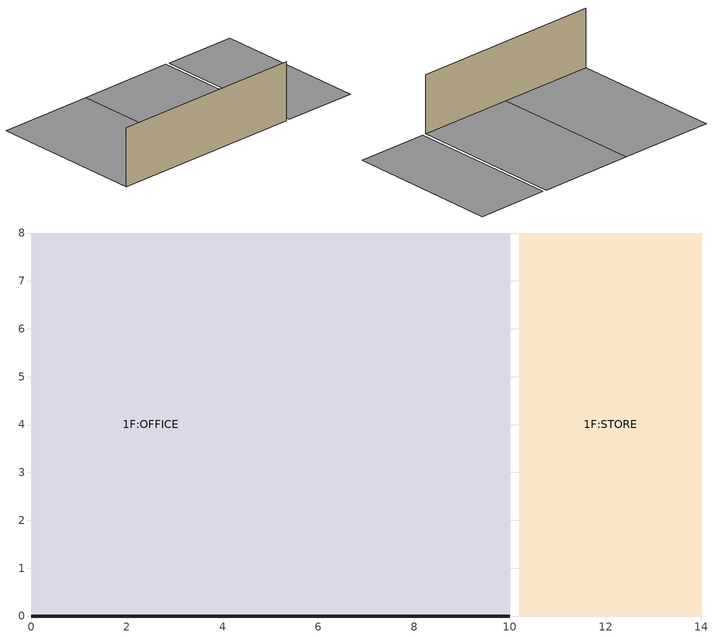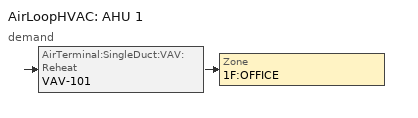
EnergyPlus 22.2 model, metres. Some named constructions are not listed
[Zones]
1F:OFFICE
 floor ground (Ground floor): 5,0 0,0 0,8 5,8 z0; 10,0 5,0 5,8 10,8 z0
 wall outside (Exterior wall): 0,0 10,0 z0:3
1F:STORE
 floor ground (Ground floor): 14,0 10.2,0 10.2,8 14,8 z0
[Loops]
AirLoopHVAC 'AHU 1'
 demand: AirTerminal:SingleDuct:VAV:Reheat 'VAV-101' > Zone '1F:OFFICE'
[Building]
Test Building: 0, Suburbs, 0.04, 0.4, FullExterior, 25, 6
[Zone]
1F:OFFICE: 1, 1, 76
1F:STORE: 0, 10.2, 0, 0, 1, 1, , , 28
[Zone equipment]
1F:OFFICE: VAV-101
1F:STORE: 1F:STORE IDU, 1F:STORE Ideal
[AirTerminal:SingleDuct:VAV:Reheat]
VAV-101: On, VAV-101 Damper Outlet, AHU-1 Splitter Outlet 1, autosize, Constant, 0.3
[AirLoopHVAC]
AHU 1: AHU-1 Controllers, , autosize, AHU-1 Branches, , AHU-1 Supply Inlet, AHU-1 Demand Outlet, AHU-1 Demand Inlets, AHU-1 Supply Outlets
[ZoneHVAC:TerminalUnit:VariableRefrigerantFlow]
1F:STORE IDU: On, 1F:STORE IDU Inlet, 1F:STORE IDU Outlet
[ZoneHVAC:IdealLoadsAirSystem]
1F:STORE Ideal: , 1F:STORE Ideal Outlet
[ZoneTerminalUnitList]
VRF ODU-1 List: 1F:STORE IDU
[AirConditioner:VariableRefrigerantFlow]
VRF ODU-1: On, 30000, 3.5, -6, 43, , , , , , , VRF ODU-1 List
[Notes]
손으로 쓴 최소 IDF. mep.ifc(사무실 0..10 x 0..8, 1F 높이 0)와 같은 자리에 공조존 둘을 둔다.
- 1F:OFFICE  사무실 자리. 바닥을 두 조각으로 잘라 둔다(DesignBuilder 가 그렇게 낸다). Zone 이 적은 넓이(76)는
- 1F:STORE   사무실 오른쪽(원점 x=10.2, 상대 좌표). BIM 에 방이 없는 자리다.
공조: AHU 1 → (급기 분기) → VAV-101 → 1F:OFFICE,  VRF ODU-1 → 1F:STORE IDU → 1F:STORE.
1F:STORE 에는 이상 부하 장치(IdealLoadsAirSystem)도 하나 있다 — 실제 설비가 아니라 담당 관계에 넣지 않아야 한다.
